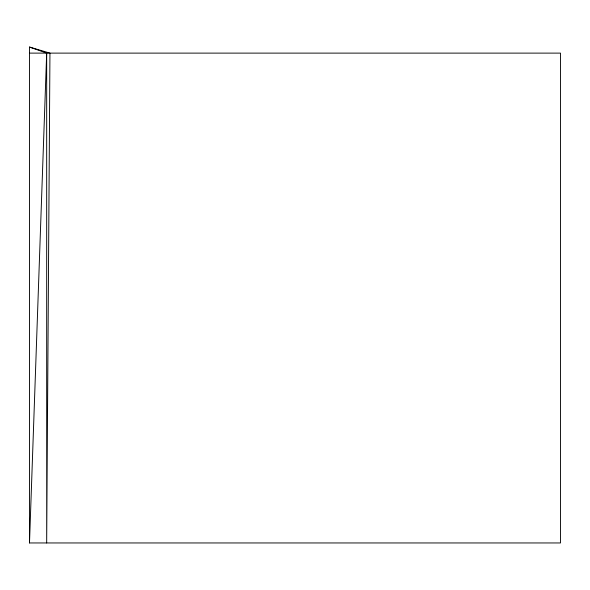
<?xml version="1.0" encoding="UTF-8"?>
<svg xmlns="http://www.w3.org/2000/svg" width="590" height="590" viewBox="0 0 590 590"><rect width="100%" height="100%" fill="white"/><g stroke="black" fill="none" stroke-linecap="round" stroke-linejoin="round"><path stroke-width="0.89" d="M29.5 542.955L46.676 53.115L29.5 47.045L29.5 542.955L560.5 542.955L560.5 53.115L29.5 53.115M29.5 47.045L49.951 53.115L46.676 542.955L46.676 53.115"/></g></svg>
